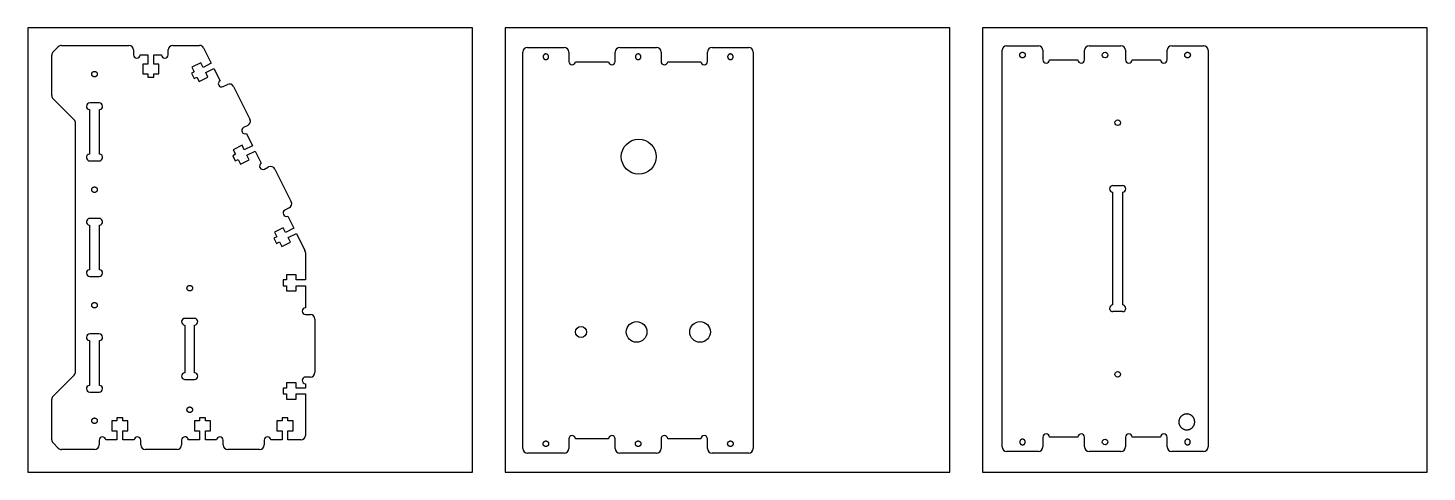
# Model space of a CAD drawing. Header units: millimetres. Extents: x -7 to 1784, y -327 to 394.
# Drawn here: x 902 to 1784, y 0 to 280 of the extents above; entities that cross this region are included whole.
import ezdxf

# ---------------------------------------------------------------- set-up
doc = ezdxf.new("R2010")
doc.units = ezdxf.units.MM
doc.header["$MEASUREMENT"] = 0
for name, color, linetype, true_color in [('Material', 18, 'Continuous', 0x000000), ('Profile inside 6mm deep', 192, 'Continuous', 0x7d26cd), ('Profile outside 6mm deep', 12, 'Continuous', 0xc80000)]:
    doc.layers.add(name, color=color, linetype=linetype, true_color=true_color)

msp = doc.modelspace()

# ---------------------------------------------------------------- linework, layer by layer
at = {"layer": 'Material'}
for points in [[(902.32, 0), (1182.32, 0), (1182.32, 280), (902.32, 280), (902.32, 0)], [(1203.09, 0), (1483.09, 0), (1483.09, 280), (1203.09, 280), (1203.09, 0)], [(1503.86, 0), (1783.86, 0), (1783.86, 280), (1503.86, 280), (1503.86, 0)]]:
    msp.add_lwpolyline(points, dxfattribs=at)
at = {"layer": 'Profile inside 6mm deep'}
for p, q in [((947.24, 232.78), (941.24, 232.78)), ((941.14, 228.59), (941.14, 200.35)), ((947.34, 200.35), (947.34, 228.59)), ((941.24, 196.16), (947.24, 196.16)), ((1585.88, 105.35), (1585.88, 176.49)), ((1585.98, 180.69), (1591.98, 180.69)), ((1592.08, 176.49), (1592.08, 105.35)), ((947.24, 159.93), (941.24, 159.93)), ((941.14, 155.73), (941.14, 127.5)), ((947.34, 127.5), (947.34, 155.73)), ((941.24, 123.3), (947.24, 123.3)), ((1591.98, 101.15), (1585.98, 101.15)), ((1001.14, 92.68), (1001.14, 62.54)), ((1007.24, 96.88), (1001.24, 96.88)), ((1007.34, 62.54), (1007.34, 92.68)), ((941.14, 82.87), (941.14, 54.64)), ((947.24, 87.07), (941.24, 87.07)), ((947.34, 54.64), (947.34, 82.87)), ((1001.24, 58.35), (1007.24, 58.35)), ((941.24, 50.44), (947.24, 50.44))]:
    msp.add_line(p, q, dxfattribs=at)
for centre, radius in [((1580.98, 262.92), 1.75), ((1588.98, 220.25), 1.75), ((1287.18, 198.84), 11), ((1250.8, 88.34), 3.5), ((1285.8, 88.34), 6.5), ((1325.8, 88.34), 6.5), ((1588.98, 61.59), 1.75), ((1580.98, 18.92), 1.75)]:
    msp.add_circle(centre, radius, dxfattribs=at)
for centre, start, end in [((941.24, 230.68), 90, 267.2706), ((947.24, 230.68), 272.7294, 90), ((941.24, 198.26), 92.7294, 270), ((947.24, 198.26), 270, 87.2706), ((1585.98, 178.59), 90, 267.2706), ((1591.98, 178.59), 272.7294, 90), ((941.24, 157.83), 90, 267.2706), ((947.24, 157.83), 272.7294, 90), ((941.24, 125.4), 92.7294, 270), ((947.24, 125.4), 270, 87.2706), ((1585.98, 103.25), 92.7294, 270), ((1591.98, 103.25), 270, 87.2706), ((1001.24, 94.78), 90, 267.2706), ((1007.24, 94.78), 272.7294, 90), ((941.24, 84.97), 90, 267.2706), ((947.24, 84.97), 272.7294, 90), ((1001.24, 60.45), 92.7294, 270), ((1007.24, 60.45), 270, 87.2706), ((941.24, 52.54), 92.7294, 270), ((947.24, 52.54), 270, 87.2706)]:
    msp.add_arc(centre, 2.1, start, end, dxfattribs=at)
for points, weights, knots in [([(1528.98, 261.17), (1530.73, 261.17), (1530.73, 262.92), (1530.73, 264.67), (1528.98, 264.67), (1527.23, 264.67), (1527.23, 262.92), (1527.23, 261.17), (1528.98, 261.17)], [0.999999860338, 0.707106851018, 1, 0.707106781187, 1, 0.707106781187, 1, 0.707106851018, 0.999999860338], [-10.995574, -10.995574, -10.995574, -8.246681, -8.246681, -5.497787, -5.497787, -2.748893, -2.748893, 0, 0, 0]), ([(1632.98, 261.17), (1634.73, 261.17), (1634.73, 262.92), (1634.73, 264.67), (1632.98, 264.67), (1631.23, 264.67), (1631.23, 262.92), (1631.23, 261.17), (1632.98, 261.17)], [1, 0.707106781187, 1, 0.707106781187, 1, 0.707106781187, 1, 0.707106851018, 0.999999860338], [-10.995574, -10.995574, -10.995574, -8.246681, -8.246681, -5.497787, -5.497787, -2.748893, -2.748893, 0, 0, 0]), ([(1228.65, 260.09), (1226.9, 260.09), (1226.9, 261.84), (1226.9, 263.59), (1228.65, 263.59), (1230.4, 263.59), (1230.4, 261.84), (1230.4, 260.09), (1228.65, 260.09)], [1, 0.707106781187, 1, 0.707106781187, 1, 0.707106781187, 1, 0.707106851018, 0.999999860338], [0, 0, 0, 2.748894, 2.748894, 5.497787, 5.497787, 8.246681, 8.246681, 10.995574, 10.995574, 10.995574]), ([(1286.79, 260.09), (1285.04, 260.09), (1285.04, 261.84), (1285.04, 263.59), (1286.79, 263.59), (1288.54, 263.59), (1288.54, 261.84), (1288.54, 260.09), (1286.79, 260.09)], [0.999999720675, 0.707106920849, 1, 0.707106781187, 1, 0.707106781187, 1, 0.707106851018, 0.999999860338], [0, 0, 0, 2.748893, 2.748893, 5.497787, 5.497787, 8.246681, 8.246681, 10.995574, 10.995574, 10.995574]), ([(1344.92, 260.09), (1343.17, 260.09), (1343.17, 261.84), (1343.17, 263.59), (1344.92, 263.59), (1346.67, 263.59), (1346.67, 261.84), (1346.67, 260.09), (1344.92, 260.09)], [0.999999860338, 0.707106851018, 1, 0.707106781187, 1, 0.707106781187, 1, 0.707106851018, 0.999999860338], [0, 0, 0, 2.748893, 2.748893, 5.497787, 5.497787, 8.246681, 8.246681, 10.995574, 10.995574, 10.995574]), ([(944.24, 252.65), (942.49, 252.65), (942.49, 250.9), (942.49, 249.15), (944.24, 249.15), (945.99, 249.15), (945.99, 250.9), (945.99, 252.65), (944.24, 252.65)], [1, 0.707106781187, 1, 0.707106781187, 1, 0.707106781187, 1, 0.707106851018, 0.999999860338], [-10.995574, -10.995574, -10.995574, -8.246681, -8.246681, -5.497787, -5.497787, -2.748893, -2.748893, 0, 0, 0]), ([(944.24, 179.79), (942.49, 179.79), (942.49, 178.04), (942.49, 176.29), (944.24, 176.29), (945.99, 176.29), (945.99, 178.04), (945.99, 179.79), (944.24, 179.79)], [1, 0.707106781187, 1, 0.707106781187, 1, 0.707106781187, 1, 0.707106851018, 0.999999860338], [-10.995574, -10.995574, -10.995574, -8.246681, -8.246681, -5.497787, -5.497787, -2.748893, -2.748893, 0, 0, 0]), ([(1004.24, 114.2), (1005.99, 114.2), (1005.99, 115.95), (1005.99, 117.7), (1004.24, 117.7), (1002.49, 117.7), (1002.49, 115.95), (1002.49, 114.2), (1004.24, 114.2)], [0.999999860338, 0.707106851018, 1, 0.707106781187, 1, 0.707106781187, 1, 0.707106781187, 1], [-10.995574, -10.995574, -10.995574, -8.246681, -8.246681, -5.497787, -5.497787, -2.748894, -2.748894, 0, 0, 0]), ([(944.24, 106.93), (942.49, 106.93), (942.49, 105.18), (942.49, 103.43), (944.24, 103.43), (945.99, 103.43), (945.99, 105.18), (945.99, 106.93), (944.24, 106.93)], [1, 0.707106781187, 1, 0.707106781187, 1, 0.707106781187, 1, 0.707106851018, 0.999999860338], [-10.995574, -10.995574, -10.995574, -8.246681, -8.246681, -5.497787, -5.497787, -2.748893, -2.748893, 0, 0, 0]), ([(1004.24, 41.03), (1002.49, 41.03), (1002.49, 39.28), (1002.49, 37.53), (1004.24, 37.53), (1005.99, 37.53), (1005.99, 39.28), (1005.99, 41.03), (1004.24, 41.03)], [1, 0.707106781187, 1, 0.707106781187, 1, 0.707106781187, 1, 0.707106851018, 0.999999860338], [-10.995574, -10.995574, -10.995574, -8.246681, -8.246681, -5.497787, -5.497787, -2.748893, -2.748893, 0, 0, 0]), ([(1632.49, 36.61), (1637.49, 36.61), (1637.49, 31.61), (1637.49, 26.61), (1632.49, 26.61), (1627.49, 26.61), (1627.49, 31.61), (1627.49, 36.61), (1632.49, 36.61)], [0.999999860338, 0.707106851018, 1, 0.707106781187, 1, 0.707106781187, 1, 0.707106851018, 0.999999860338], [-31.415927, -31.415927, -31.415927, -23.561946, -23.561946, -15.707963, -15.707963, -7.853981, -7.853981, 0, 0, 0]), ([(944.24, 34.08), (942.49, 34.08), (942.49, 32.33), (942.49, 30.58), (944.24, 30.58), (945.99, 30.58), (945.99, 32.33), (945.99, 34.08), (944.24, 34.08)], [1, 0.707106781187, 1, 0.707106781187, 1, 0.707106781187, 1, 0.707106851018, 0.999999860338], [-10.995574, -10.995574, -10.995574, -8.246681, -8.246681, -5.497787, -5.497787, -2.748893, -2.748893, 0, 0, 0]), ([(1228.65, 19.59), (1226.9, 19.59), (1226.9, 17.84), (1226.9, 16.09), (1228.65, 16.09), (1230.4, 16.09), (1230.4, 17.84), (1230.4, 19.59), (1228.65, 19.59)], [1, 0.707106781187, 1, 0.707106781187, 1, 0.707106781187, 1, 0.707106851018, 0.999999860338], [0, 0, 0, 2.748894, 2.748894, 5.497787, 5.497787, 8.246681, 8.246681, 10.995574, 10.995574, 10.995574]), ([(1286.79, 19.59), (1285.04, 19.59), (1285.04, 17.84), (1285.04, 16.09), (1286.79, 16.09), (1288.54, 16.09), (1288.54, 17.84), (1288.54, 19.59), (1286.79, 19.59)], [0.999999720675, 0.707106920849, 1, 0.707106781187, 1, 0.707106781187, 1, 0.707106851018, 0.999999860338], [0, 0, 0, 2.748893, 2.748893, 5.497787, 5.497787, 8.246681, 8.246681, 10.995574, 10.995574, 10.995574]), ([(1344.92, 19.59), (1343.17, 19.59), (1343.17, 17.84), (1343.17, 16.09), (1344.92, 16.09), (1346.67, 16.09), (1346.67, 17.84), (1346.67, 19.59), (1344.92, 19.59)], [0.999999860338, 0.707106851018, 1, 0.707106781187, 1, 0.707106781187, 1, 0.707106851018, 0.999999860338], [0, 0, 0, 2.748893, 2.748893, 5.497787, 5.497787, 8.246681, 8.246681, 10.995574, 10.995574, 10.995574]), ([(1528.98, 20.67), (1530.73, 20.67), (1530.73, 18.92), (1530.73, 17.17), (1528.98, 17.17), (1527.23, 17.17), (1527.23, 18.92), (1527.23, 20.67), (1528.98, 20.67)], [0.999999860338, 0.707106851018, 1, 0.707106781187, 1, 0.707106781187, 1, 0.707106851018, 0.999999860338], [-10.995574, -10.995574, -10.995574, -8.246681, -8.246681, -5.497787, -5.497787, -2.748893, -2.748893, 0, 0, 0]), ([(1632.98, 20.67), (1634.73, 20.67), (1634.73, 18.92), (1634.73, 17.17), (1632.98, 17.17), (1631.23, 17.17), (1631.23, 18.92), (1631.23, 20.67), (1632.98, 20.67)], [1, 0.707106781187, 1, 0.707106781187, 1, 0.707106781187, 1, 0.707106851018, 0.999999860338], [-10.995574, -10.995574, -10.995574, -8.246681, -8.246681, -5.497787, -5.497787, -2.748893, -2.748893, 0, 0, 0])]:
    msp.add_rational_spline(points, weights, degree=2, knots=knots, dxfattribs=at)
at = {"layer": 'Profile outside 6mm deep'}
for p, q in [((918.19, 264.92), (921.43, 268.16)), ((923.48, 269.01), (965.91, 269.01)), ((968.81, 266.11), (968.81, 263.11)), ((990.67, 263.11), (990.67, 266.11)), ((993.57, 269.01), (1010.39, 269.01)), ((1214.21, 14.84), (1214.21, 264.84)), ((1217.11, 267.74), (1240.18, 267.74)), ((1243.08, 264.84), (1243.08, 258.84)), ((1272.35, 258.84), (1272.35, 264.84)), ((1275.25, 267.74), (1298.32, 267.74)), ((1301.22, 264.84), (1301.22, 258.84)), ((1330.49, 258.84), (1330.49, 264.84)), ((1333.39, 267.74), (1356.46, 267.74)), ((1359.36, 264.84), (1359.36, 14.84)), ((1516.08, 15.92), (1516.08, 265.92)), ((1518.98, 268.82), (1538.98, 268.82)), ((1541.88, 265.92), (1541.88, 259.92)), ((1568.08, 259.92), (1568.08, 265.92)), ((1570.98, 268.82), (1590.98, 268.82)), ((1593.88, 265.92), (1593.88, 259.92)), ((1620.08, 259.92), (1620.08, 265.92)), ((1622.98, 268.82), (1642.98, 268.82)), ((1645.88, 265.92), (1645.88, 15.92)), ((917.34, 237.36), (917.34, 262.87)), ((1247.28, 258.74), (1268.15, 258.74)), ((1305.42, 258.74), (1326.29, 258.74)), ((1546.07, 259.82), (1563.88, 259.82)), ((1598.07, 259.82), (1615.88, 259.82)), ((1025.28, 243.02), (1027.97, 244.37)), ((1031.86, 243.07), (1042.18, 222.44)), ((931.43, 222.06), (918.19, 235.31)), ((932.34, 63.36), (932.34, 219.87)), ((1040.88, 218.54), (1038.2, 217.2)), ((1051.28, 191.02), (1053.97, 192.37)), ((1057.86, 191.07), (1068.18, 170.44)), ((1066.88, 166.54), (1064.2, 165.2)), ((1077.24, 99.35), (1080.24, 99.35)), ((1083.14, 96.45), (1083.14, 62.78)), ((918.19, 47.92), (931.43, 61.16)), ((1080.24, 59.88), (1077.24, 59.88)), ((917.34, 20.36), (917.34, 45.87)), ((921.43, 15.06), (918.19, 18.31)), ((947.14, 20.11), (947.14, 17.11)), ((973.34, 17.11), (973.34, 20.11)), ((999.14, 20.11), (999.14, 17.11)), ((1025.34, 17.11), (1025.34, 20.11)), ((1051.14, 20.11), (1051.14, 17.11)), ((1243.08, 20.84), (1243.08, 14.84)), ((1268.15, 20.94), (1247.28, 20.94)), ((1272.35, 14.84), (1272.35, 20.84)), ((1301.22, 20.84), (1301.22, 14.84)), ((1326.29, 20.94), (1305.42, 20.94)), ((1330.49, 14.84), (1330.49, 20.84)), ((1541.88, 21.92), (1541.88, 15.92)), ((1563.88, 22.02), (1546.07, 22.02)), ((1568.08, 15.92), (1568.08, 21.92)), ((1593.88, 21.92), (1593.88, 15.92)), ((1615.88, 22.02), (1598.07, 22.02)), ((1620.08, 15.92), (1620.08, 21.92)), ((944.24, 14.21), (923.48, 14.21)), ((996.24, 14.21), (976.24, 14.21)), ((1048.24, 14.21), (1028.24, 14.21)), ((1240.18, 11.94), (1217.11, 11.94)), ((1298.32, 11.94), (1275.25, 11.94)), ((1356.46, 11.94), (1333.39, 11.94)), ((1538.98, 13.02), (1518.98, 13.02)), ((1590.98, 13.02), (1570.98, 13.02)), ((1642.98, 13.02), (1622.98, 13.02))]:
    msp.add_line(p, q, dxfattribs=at)
for points in [[(1012.98, 267.41), (1017.82, 257.72), (1012.64, 255.13), (1011.18, 258.04), (1005.64, 255.26), (1007.09, 252.36), (1005.3, 251.46), (1006.96, 248.15), (1008.74, 249.05), (1010.2, 246.14), (1015.74, 248.91), (1014.29, 251.82), (1019.48, 254.41), (1023.32, 246.73)], [(973, 263.01), (977.89, 263.01), (977.89, 257.21), (974.64, 257.21), (974.64, 251.01), (977.89, 251.01), (977.89, 249.01), (981.59, 249.01), (981.59, 251.01), (984.84, 251.01), (984.84, 257.21), (981.59, 257.21), (981.59, 263.01), (986.48, 263.01)], [(1039.98, 213.4), (1043.82, 205.72), (1038.64, 203.13), (1037.18, 206.04), (1031.64, 203.26), (1033.09, 200.36), (1031.3, 199.46), (1032.96, 196.15), (1034.74, 197.05), (1036.2, 194.14), (1041.74, 196.91), (1040.29, 199.82), (1045.48, 202.41), (1049.32, 194.73)], [(1065.98, 161.4), (1069.82, 153.72), (1064.64, 151.13), (1063.18, 154.04), (1057.64, 151.26), (1059.09, 148.36), (1057.3, 147.46), (1058.96, 144.15), (1060.74, 145.05), (1062.2, 142.14), (1067.74, 144.91), (1066.29, 147.82), (1071.48, 150.41), (1076.83, 139.7)], [(1077.14, 138.41), (1077.14, 121.13), (1071.34, 121.13), (1071.34, 124.38), (1065.14, 124.38), (1065.14, 121.13), (1063.14, 121.13), (1063.14, 117.43), (1065.14, 117.43), (1065.14, 114.18), (1071.34, 114.18), (1071.34, 117.43), (1077.14, 117.43), (1077.14, 103.54)], [(1077.14, 55.68), (1077.14, 52.96), (1071.34, 52.96), (1071.34, 56.21), (1065.14, 56.21), (1065.14, 52.96), (1063.14, 52.96), (1063.14, 49.26), (1065.14, 49.26), (1065.14, 46.01), (1071.34, 46.01), (1071.34, 49.26), (1077.14, 49.26), (1077.14, 23.11)], [(969.14, 20.21), (962.09, 20.21), (962.09, 26.01), (965.34, 26.01), (965.34, 32.21), (962.09, 32.21), (962.09, 34.21), (958.39, 34.21), (958.39, 32.21), (955.14, 32.21), (955.14, 26.01), (958.39, 26.01), (958.39, 20.21), (951.34, 20.21)], [(1021.14, 20.21), (1014.09, 20.21), (1014.09, 26.01), (1017.34, 26.01), (1017.34, 32.21), (1014.09, 32.21), (1014.09, 34.21), (1010.39, 34.21), (1010.39, 32.21), (1007.14, 32.21), (1007.14, 26.01), (1010.39, 26.01), (1010.39, 20.21), (1003.34, 20.21)], [(1074.24, 20.21), (1066.09, 20.21), (1066.09, 26.01), (1069.34, 26.01), (1069.34, 32.21), (1066.09, 32.21), (1066.09, 34.21), (1062.39, 34.21), (1062.39, 32.21), (1059.14, 32.21), (1059.14, 26.01), (1062.39, 26.01), (1062.39, 20.21), (1055.34, 20.21)]]:
    msp.add_lwpolyline(points, dxfattribs=at)
for centre, radius, start, end in [((920.24, 262.87), 2.9, 135, 180), ((923.48, 266.11), 2.9, 90, 135), ((965.91, 266.11), 2.9, 0, 90), ((993.57, 266.11), 2.9, 90, 180), ((1010.39, 266.11), 2.9, 26.56505, 90), ((1217.11, 264.84), 2.9, 90, 180), ((1240.18, 264.84), 2.9, 0, 90), ((1275.25, 264.84), 2.9, 90, 180), ((1298.32, 264.84), 2.9, 360, 90), ((1333.39, 264.84), 2.9, 90, 180), ((1356.46, 264.84), 2.9, 0, 90), ((1518.98, 265.92), 2.9, 90, 180), ((1538.98, 265.92), 2.9, 0, 90), ((1570.98, 265.92), 2.9, 90, 180), ((1590.98, 265.92), 2.9, 0, 90), ((1622.98, 265.92), 2.9, 90, 180), ((1642.98, 265.92), 2.9, 360, 90), ((970.91, 263.11), 2.1, 180, 357.2706), ((988.57, 263.11), 2.1, 182.7294, 0), ((1245.18, 258.84), 2.1, 180, 357.2706), ((1270.25, 258.84), 2.1, 182.7294, 0), ((1303.32, 258.84), 2.1, 180, 357.2706), ((1328.39, 258.84), 2.1, 182.7294, 360), ((1543.98, 259.92), 2.1, 180, 357.2706), ((1565.98, 259.92), 2.1, 182.7294, 0), ((1595.98, 259.92), 2.1, 180, 357.2706), ((1617.98, 259.92), 2.1, 182.7294, 360), ((1024.35, 244.9), 2.1, 119.29445, 296.56505), ((1029.26, 241.77), 2.9, 26.56505, 116.56505), ((920.24, 237.36), 2.9, 180, 225), ((929.24, 219.87), 3.1, 0, 45), ((1039.58, 221.14), 2.9, 296.56505, 26.56505), ((1039.13, 215.32), 2.1, 116.56505, 293.83565), ((1050.35, 192.9), 2.1, 119.29445, 296.56505), ((1055.26, 189.77), 2.9, 26.56505, 116.56505), ((1065.58, 169.14), 2.9, 296.56505, 26.56505), ((1065.13, 163.32), 2.1, 116.56505, 293.83565), ((1074.24, 138.41), 2.9, 0, 26.56505), ((1077.24, 101.45), 2.1, 92.7294, 270), ((1080.24, 96.45), 2.9, 360, 90), ((929.24, 63.36), 3.1, 315, 360), ((1080.24, 62.78), 2.9, 270, 360), ((1077.24, 57.78), 2.1, 90, 267.2706), ((920.24, 45.87), 2.9, 135, 180), ((920.24, 20.36), 2.9, 180, 225), ((949.24, 20.11), 2.1, 2.72941, 179.99999), ((971.24, 20.11), 2.1, 90, 177.2706), ((971.24, 20.11), 2.1, 0.00002, 89.99998), ((1001.24, 20.11), 2.1, 90, 180), ((1023.24, 20.11), 2.1, 0, 177.2706), ((1053.24, 20.11), 2.1, 90.00001, 179.99999), ((1053.24, 20.11), 2.1, 2.72942, 89.99998), ((1074.24, 23.11), 2.9, 270, 360), ((1245.18, 20.84), 2.1, 2.7294, 180), ((1270.25, 20.84), 2.1, 360, 177.2706), ((1303.32, 20.84), 2.1, 2.7294, 180), ((1328.39, 20.84), 2.1, 360, 177.2706), ((1543.98, 21.92), 2.1, 2.7294, 180), ((1565.98, 21.92), 2.1, 360, 177.2706), ((1595.98, 21.92), 2.1, 2.7294, 180), ((1617.98, 21.92), 2.1, 0, 177.2706), ((923.48, 17.11), 2.9, 225, 270), ((944.24, 17.11), 2.9, 270, 360), ((976.24, 17.11), 2.9, 180, 270), ((996.24, 17.11), 2.9, 270, 360), ((1028.24, 17.11), 2.9, 180, 270), ((1048.24, 17.11), 2.9, 270, 0), ((1217.11, 14.84), 2.9, 180, 270), ((1240.18, 14.84), 2.9, 270, 0), ((1275.25, 14.84), 2.9, 180, 270), ((1298.32, 14.84), 2.9, 270, 360), ((1333.39, 14.84), 2.9, 180, 270), ((1356.46, 14.84), 2.9, 270, 0), ((1518.98, 15.92), 2.9, 180, 270), ((1538.98, 15.92), 2.9, 270, 360), ((1570.98, 15.92), 2.9, 180, 270), ((1590.98, 15.92), 2.9, 270, 360), ((1622.98, 15.92), 2.9, 180, 270), ((1642.98, 15.92), 2.9, 270, 360)]:
    msp.add_arc(centre, radius, start, end, dxfattribs=at)
msp.add_rational_spline([(1003.34, 20.21), (1003.24, 22.21), (1001.24, 22.21)], [1, 0.723747086629, 1], degree=2, dxfattribs=at)

doc.saveas('drawing.dxf')
